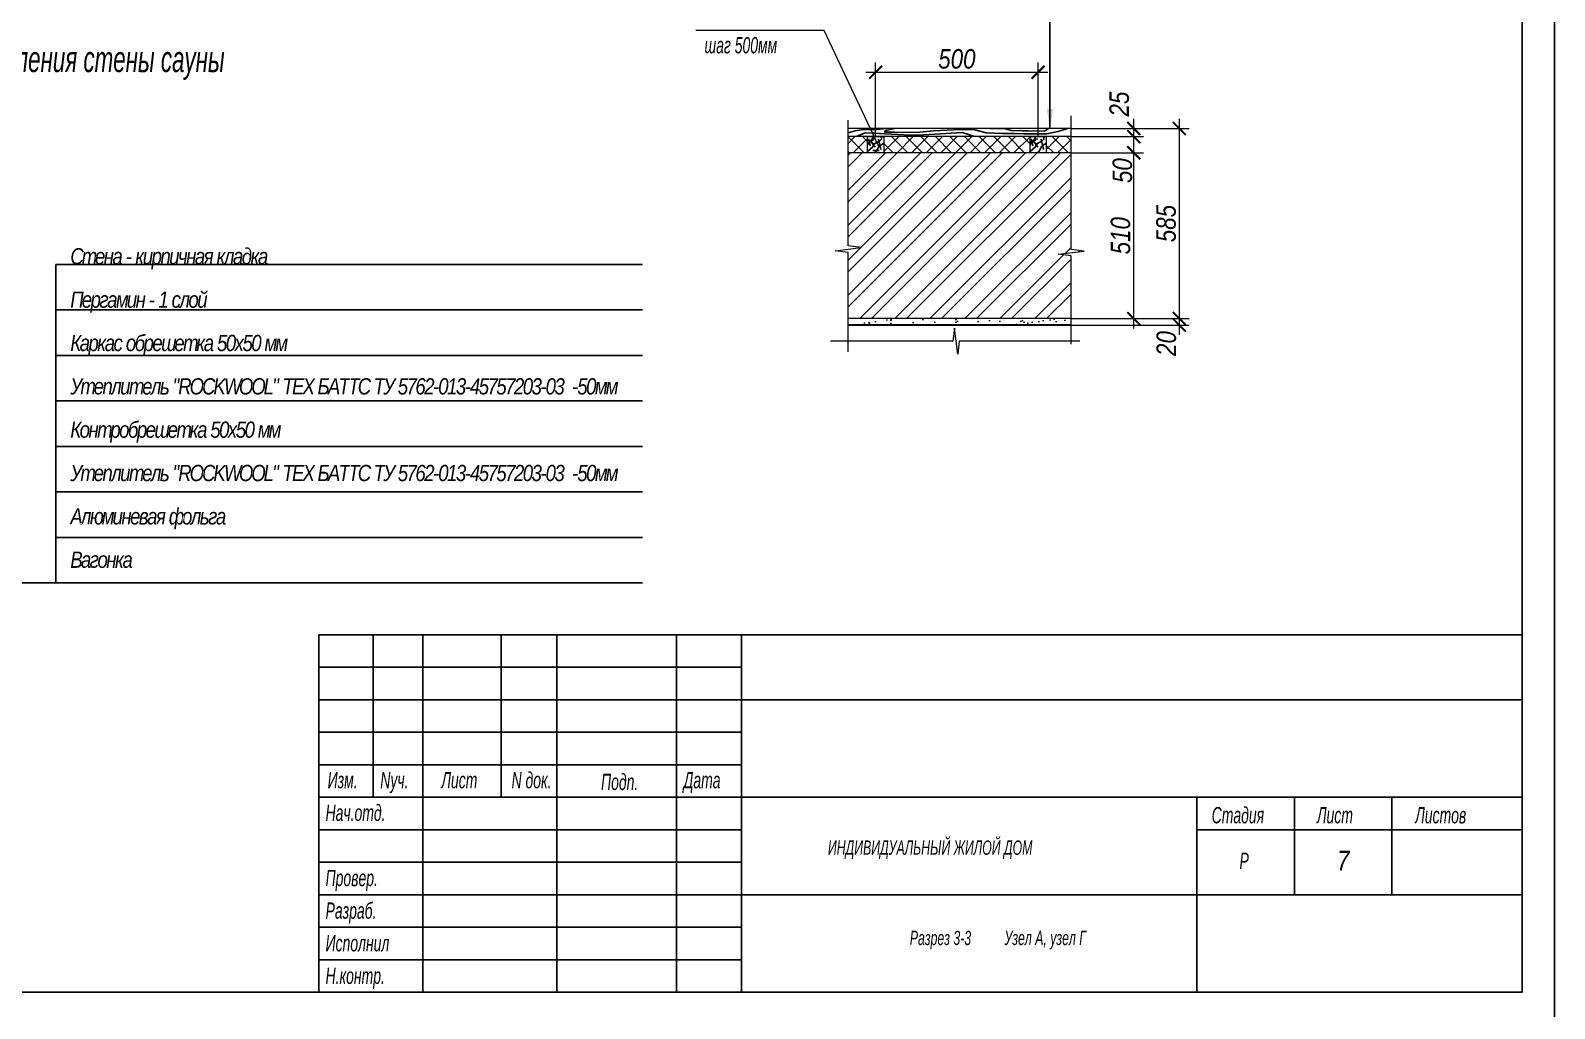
# Model space of a CAD drawing. Header units: millimetres. Extents: x 1582001 to 3303937, y 226471 to 491235.
# Drawn here: x 1894565 to 1918000, y 380605 to 395650 of the extents above; entities that cross this region are included whole.
import ezdxf
from ezdxf.enums import TextEntityAlignment as Align

# ---------------------------------------------------------------- set-up
doc = ezdxf.new("R2010")
doc.units = ezdxf.units.MM
doc.layers.get('Defpoints').update_dxf_attribs({"color": 255, "lineweight": 30})
for name, color, linetype, lineweight in [('Диафрагма', 1, 'Continuous', 30), ('Кирпич', 253, 'Continuous', 9), ('Размеры', 7, 'Continuous', 18), ('тонкие', 163, 'Continuous', 20), ('Штриховка', 252, 'Continuous', 15)]:
    doc.layers.add(name, color=color, linetype=linetype, lineweight=lineweight)
doc.layers.add('Т-Подписи', color=7, linetype='Continuous')
doc.layers.add('Формуляр', color=138, linetype='Continuous')
doc.styles.add('STYLE1', font='ARIALNI.TTF', dxfattribs={"height": 300})
doc.dimstyles.new('20', dxfattribs={"dimscale": 100, "dimtxt": 2.5, "dimasz": 2, "dimexe": 1.5, "dimexo": 0, "dimgap": 0.5, "dimtad": 1, "dimdec": 0, "dimlfac": 0.2, "dimzin": 0, "dimdsep": 46, "dimtxsty": 'STYLE1', "dimblk": 'ARCHTICK', "dimcen": -0.5, "dimdle": 1.5, "dimadec": 0, "dimazin": 0, "dimtm": 1e-09, "dimtfac": 1, "dimtdec": 0, "dimtix": 1, "dimtmove": 2, "dimatfit": 3, "dimldrblk": 'OPEN30', "dimfxl": 0, "dimtolj": 1, "dimtzin": 0, "dimlwd": 13, "dimlwe": 13, "dimarcsym": 0})

# ---------------------------------------------------------------- blocks, each defined once
blk = doc.blocks.new('_ArchTick')
at = {"color": 0, "linetype": 'ByBlock', "const_width": 0.15}
blk.add_lwpolyline([(-0.5, -0.5), (0.5, 0.5)], dxfattribs=at)
blk = doc.blocks.new('*D1006')
at = {"color": 0, "lineweight": 13, "ltscale": 100, "transparency": 16777216}
for p, q in [((1910566, 391218), (1912381, 391218)), ((1912231, 390968), (1912231, 391368)), ((1910566, 391118), (1912381, 391118))]:
    blk.add_line(p, q, dxfattribs=at)
at = {"layer": 'Defpoints', "color": 0, "lineweight": -3, "ltscale": 100, "transparency": 16777216}
for p in [(1910566, 391218), (1912231, 391218), (1910566, 391118)]:
    blk.add_point(p, dxfattribs=at)
at = {"color": 0, "lineweight": 13, "ltscale": 100, "transparency": 16777216, "xscale": 200, "yscale": 200, "zscale": 200}
for p, rotation in [((1912231, 391218), 90), ((1912231, 391118), 270)]:
    blk.add_blockref('_ArchTick', p, dxfattribs=dict(at, rotation=rotation))
at = {"color": 0, "ltscale": 100, "transparency": 16777216, "insert": (1912032, 390835), "char_height": 300, "attachment_point": 5, "rotation": 90, "style": 'STYLE1'}
blk.add_mtext('\\A1;20', dxfattribs=at)
blk = doc.blocks.new('_Open30')
at = {"color": 0, "linetype": 'ByBlock', "lineweight": -2}
for p, q in [((-1, 0.27), (0, 0)), ((0, 0), (-1, -0.27)), ((0, 0), (-1, 0))]:
    blk.add_line(p, q, dxfattribs=at)
blk = doc.blocks.new('*D1007')
at = {"color": 0, "lineweight": 13, "ltscale": 100, "transparency": 16777216}
for p, q in [((1910566, 393768), (1911681, 393768)), ((1911531, 391068), (1911531, 393918)), ((1910566, 391218), (1911681, 391218))]:
    blk.add_line(p, q, dxfattribs=at)
at = {"layer": 'Defpoints', "color": 0, "lineweight": -3, "ltscale": 100, "transparency": 16777216}
for p in [(1910566, 393768), (1911531, 393768), (1910566, 391218)]:
    blk.add_point(p, dxfattribs=at)
at = {"color": 0, "lineweight": 13, "ltscale": 100, "transparency": 16777216, "xscale": 200, "yscale": 200, "zscale": 200}
for p, rotation in [((1911531, 393768), 90), ((1911531, 391218), 270)]:
    blk.add_blockref('_ArchTick', p, dxfattribs=dict(at, rotation=rotation))
at = {"color": 0, "ltscale": 100, "transparency": 16777216, "insert": (1911328, 392493), "char_height": 300, "attachment_point": 5, "rotation": 90, "style": 'STYLE1'}
blk.add_mtext('\\A1;510', dxfattribs=at)
blk = doc.blocks.new('*D1008')
at = {"color": 0, "lineweight": 13, "ltscale": 100, "transparency": 16777216}
for p, q in [((1910566, 394018), (1911681, 394018)), ((1911531, 393618), (1911531, 394168)), ((1910566, 393768), (1911681, 393768))]:
    blk.add_line(p, q, dxfattribs=at)
at = {"layer": 'Defpoints', "color": 0, "lineweight": -3, "ltscale": 100, "transparency": 16777216}
for p in [(1910566, 394018), (1911531, 394018), (1910566, 393768)]:
    blk.add_point(p, dxfattribs=at)
at = {"color": 0, "lineweight": 13, "ltscale": 100, "transparency": 16777216, "xscale": 200, "yscale": 200, "zscale": 200}
for p, rotation in [((1911531, 394018), 90), ((1911531, 393768), 270)]:
    blk.add_blockref('_ArchTick', p, dxfattribs=dict(at, rotation=rotation))
at = {"color": 0, "ltscale": 100, "transparency": 16777216, "insert": (1911356, 393494), "char_height": 300, "attachment_point": 5, "rotation": 90, "style": 'STYLE1'}
blk.add_mtext('\\A1;50', dxfattribs=at)
blk = doc.blocks.new('*D1009')
at = {"color": 0, "lineweight": 13, "ltscale": 100, "transparency": 16777216}
for p, q in [((1911531, 393868), (1911531, 394293)), ((1910566, 394143), (1911681, 394143)), ((1910566, 394018), (1911681, 394018))]:
    blk.add_line(p, q, dxfattribs=at)
at = {"layer": 'Defpoints', "color": 0, "lineweight": -3, "ltscale": 100, "transparency": 16777216}
for p in [(1910566, 394143), (1910566, 394018), (1911531, 394143)]:
    blk.add_point(p, dxfattribs=at)
at = {"color": 0, "lineweight": 13, "ltscale": 100, "transparency": 16777216, "xscale": 200, "yscale": 200, "zscale": 200}
for p, rotation in [((1911531, 394143), 90), ((1911531, 394018), 270)]:
    blk.add_blockref('_ArchTick', p, dxfattribs=dict(at, rotation=rotation))
at = {"color": 0, "ltscale": 100, "transparency": 16777216, "insert": (1911308, 394518), "char_height": 300, "attachment_point": 5, "rotation": 90, "style": 'STYLE1'}
blk.add_mtext('\\A1;25', dxfattribs=at)
blk = doc.blocks.new('*D1005')
at = {"color": 0, "lineweight": 13, "ltscale": 100, "transparency": 16777216}
for p, q in [((1912231, 391068), (1912231, 394293)), ((1911183, 394143), (1912381, 394143)), ((1911183, 391218), (1912381, 391218))]:
    blk.add_line(p, q, dxfattribs=at)
at = {"layer": 'Defpoints', "color": 0, "lineweight": -3, "ltscale": 100, "transparency": 16777216}
for p in [(1911183, 394143), (1912231, 394143), (1911183, 391218)]:
    blk.add_point(p, dxfattribs=at)
at = {"color": 0, "lineweight": 13, "ltscale": 100, "transparency": 16777216, "xscale": 200, "yscale": 200, "zscale": 200}
for p, rotation in [((1912231, 394143), 90), ((1912231, 391218), 270)]:
    blk.add_blockref('_ArchTick', p, dxfattribs=dict(at, rotation=rotation))
at = {"color": 0, "ltscale": 100, "transparency": 16777216, "insert": (1912028, 392680), "char_height": 300, "attachment_point": 5, "rotation": 90, "style": 'STYLE1'}
blk.add_mtext('\\A1;585', dxfattribs=at)
blk = doc.blocks.new('*D1010')
at = {"color": 0, "lineweight": 13, "ltscale": 100, "transparency": 16777216}
for p, q in [((1907560, 394018), (1907560, 395159)), ((1910060, 394018), (1910060, 395159)), ((1907410, 395009), (1910210, 395009))]:
    blk.add_line(p, q, dxfattribs=at)
at = {"layer": 'Defpoints', "color": 0, "lineweight": -3, "ltscale": 100, "transparency": 16777216}
for p in [(1910060, 395009), (1907560, 394018), (1910060, 394018)]:
    blk.add_point(p, dxfattribs=at)
at = {"color": 0, "lineweight": 13, "ltscale": 100, "transparency": 16777216, "xscale": 200, "yscale": 200, "zscale": 200, "rotation": 180}
blk.add_blockref('_ArchTick', (1907560, 395009), dxfattribs=at)
at = {"color": 0, "lineweight": 13, "ltscale": 100, "transparency": 16777216, "xscale": 200, "yscale": 200, "zscale": 200}
blk.add_blockref('_ArchTick', (1910060, 395009), dxfattribs=at)
at = {"color": 0, "ltscale": 100, "transparency": 16777216, "insert": (1908810, 395212), "char_height": 300, "attachment_point": 5, "style": 'STYLE1'}
blk.add_mtext('\\A1;500', dxfattribs=at)

msp = doc.modelspace()

# ---------------------------------------------------------------- hatches: boundary and pattern name
msp.add_hatch(color=256).paths.add_polyline_path([(1910241.7, 394142.6), (1910191.5, 394442.6), (1910291.9, 394442.6)])
at = {"layer": 'Размеры', "ltscale": 100}
h = msp.add_hatch(dxfattribs=at)
h.set_pattern_fill('ANSI37', color=256, scale=50, style=0)
h.set_pattern_definition([(45, (1876205.12, 342325.97), (-112.2532, 112.2532), []), (135, (1876205.12, 342325.97), (-112.2532, -112.2532), [])])
h.paths.add_polyline_path([(1907435.4, 393767.6), (1907435.4, 394017.6), (1907136.5, 394017.6), (1907136.5, 393767.6)])
h.paths.add_polyline_path([(1909935.4, 393767.6), (1909935.4, 394017.6), (1907685.4, 394017.6), (1907685.4, 393767.6)])
h.paths.add_polyline_path([(1910185.4, 394017.6), (1910185.4, 393767.6), (1910566.2, 393767.6), (1910566.2, 394017.6)])
h = msp.add_hatch(dxfattribs=at)
h.set_pattern_fill('AR-SAND', color=256, scale=5, style=0)
h.set_pattern_definition([(37.5, (1876205.12, 342325.97), (-8.00016, 244.7066), [0, -193.04, 0, -215.9, 0, -206.375]), (7.5, (1876205.12, 342325.97), (224.7616, 358.4126), [0, -104.14, 0, -173.99, 0, -66.675]), (327.5, (1876048.9, 342325.97), (395.4962, 0.7186), [0, -63.5, 0, -228.6, 0, -298.45]), (317.5, (1876048.9, 342325.97), (381.7782, 111.4647), [0, -31.75, 0, -149.86, 0, -171.45])])
h.paths.add_polyline_path([(1907136.5, 391217.6), (1907136.5, 391117.6), (1910566.2, 391117.6), (1910566.2, 391217.6)])
at = {"layer": 'Штриховка', "ltscale": 100}
h = msp.add_hatch(dxfattribs=at)
h.set_pattern_fill('ANSI32', color=256, scale=40, style=0)
h.set_pattern_definition([(45, (1876205.12, 342325.97), (-269.4077, 269.4077), []), (45, (1876384.72, 342325.97), (-269.4077, 269.4077), [])])
h.paths.add_polyline_path([(1907136.5, 393767.6), (1907136.5, 392335.9), (1907336.5, 392310.9), (1906936.5, 392260.9), (1907136.5, 392235.9), (1907136.5, 391217.6), (1910566.2, 391217.6), (1910566.2, 392182.9), (1910366.2, 392207.9), (1910766.2, 392257.9), (1910566.2, 392282.9), (1910566.2, 393767.6)])

# ---------------------------------------------------------------- linework, layer by layer
for p, q in [((1910241.7, 394142.6), (1910241.7, 396350.7)), ((1894954.3, 387152.3), (1894954.3, 392052.3))]:
    msp.add_line(p, q)
for points in [[(1907136.5, 394073.3), (1907245.5, 394108.2), (1907371.5, 394128.3), (1907525.9, 394120.8), (1907728.1, 394142.6)], [(1907267.8, 394017.6), (1907402.1, 394077.6), (1907543.8, 394073.1), (1907696.8, 394059), (1908101.3, 394038), (1908302.3, 394047), (1908889.6, 394083), (1909085.9, 394017.6)], [(1907516.2, 394017.6), (1907516.2, 393956.5), (1907516.2, 393987), (1907483.3, 393942.5), (1907454.2, 393922.3), (1907435.4, 393892.6)], [(1907435.4, 393790.7), (1907475.7, 393824.8), (1907518.8, 393861.6), (1907537.8, 393908.4), (1907623.9, 393951.4), (1907649.2, 393978), (1907649.2, 394017.6)], [(1907449.1, 393981.8), (1907477, 393874.2)], [(1907471.9, 393967.9), (1907555.5, 393855.2)], [(1907499.8, 393989.4), (1907555.5, 393980.5)], [(1907642.9, 393821.1), (1907604.9, 393979.2)], [(1907852.7, 394142.6), (1907720.6, 394113.2), (1907729.2, 394115.1), (1907720.6, 394113.2), (1907703.2, 394104.4), (1907703.9, 394094), (1907703.9, 394085.6), (1907729.2, 394087.5), (1907858.6, 394088.2), (1908189.8, 394081.6), (1908449.9, 394108.4), (1908869.4, 394126.2), (1909088.6, 394120.4), (1909262, 394077.8), (1909388.2, 394070.5), (1909510, 394063.2), (1909693.3, 394067.6), (1909838.5, 394060.2), (1910192.7, 394058.8), (1910368.7, 394094), (1910509.6, 394142.6)], [(1909311.8, 394142.6), (1909533.3, 394142.6), (1909650.7, 394113.1), (1909826.7, 394104.3), (1909908.9, 394108.7), (1910159.7, 394099.9), (1910221.3, 394142.6)], [(1910016.2, 394017.6), (1910016.2, 393956.5), (1910016.2, 393987), (1909983.3, 393942.5), (1909954.2, 393922.3), (1909935.4, 393892.6)], [(1909935.4, 393790.7), (1909975.7, 393824.8), (1910018.8, 393861.6), (1910037.8, 393908.4), (1910123.9, 393951.4), (1910149.2, 393978), (1910149.2, 394017.6)], [(1909949.1, 393981.8), (1909977, 393874.2)], [(1909971.9, 393967.9), (1910055.5, 393855.2)], [(1909999.8, 393989.4), (1910055.5, 393980.5)], [(1910142.9, 393821.1), (1910104.9, 393979.2)], [(1907616.3, 393805.9), (1907518.8, 393802.1)], [(1907685.4, 393916), (1907610, 393864.1), (1907570.7, 393781.8), (1907539, 393767.6)], [(1910185.4, 393916), (1910110, 393864.1), (1910070.7, 393781.8), (1910039, 393767.6)], [(1894954.3, 392052.3), (1895104.9, 392052.3), (1903978.2, 392052.3)], [(1894954.3, 391352.3), (1895104.9, 391352.3), (1903978.2, 391352.3)], [(1894954.3, 390652.3), (1895104.9, 390652.3), (1903978.2, 390652.3)], [(1894954.3, 389952.3), (1895104.9, 389952.3), (1903978.2, 389952.3)], [(1894954.3, 389952.3), (1895104.9, 389952.3), (1903978.2, 389952.3)], [(1894954.3, 389252.3), (1895104.9, 389252.3), (1903978.2, 389252.3)], [(1894954.3, 388552.3), (1895104.9, 388552.3), (1903978.2, 388552.3)], [(1894954.3, 387852.3), (1895104.9, 387852.3), (1903978.2, 387852.3)], [(1892991.4, 387152.3), (1895104.9, 387152.3), (1903978.2, 387152.3)]]:
    msp.add_lwpolyline(points)
at = {"layer": 'Диафрагма', "color": 1, "linetype": 'Continuous', "ltscale": 100}
msp.add_line((1910566.2, 391117.6), (1907136.5, 391117.6), dxfattribs=at)
at = {"layer": 'Кирпич', "ltscale": 100}
for p, q in [((1910566.2, 394142.6), (1907136.5, 394142.6)), ((1910566.2, 394017.6), (1907136.5, 394017.6)), ((1910566.2, 393767.6), (1907136.5, 393767.6)), ((1910566.2, 391217.6), (1907136.5, 391217.6))]:
    msp.add_line(p, q, dxfattribs=at)
for points in [[(1907435.4, 393767.6), (1907435.4, 394017.6), (1907685.4, 394017.6), (1907685.4, 393767.6), (1907435.4, 393767.6)], [(1909935.4, 393767.6), (1909935.4, 394017.6), (1910185.4, 394017.6), (1910185.4, 393767.6), (1909935.4, 393767.6)]]:
    msp.add_lwpolyline(points, dxfattribs=at)
at = {"layer": 'Размеры', "ltscale": 100}
msp.add_lwpolyline([(1907610, 393864.1), (1906768, 395650.2), (1904793.7, 395650.2)], dxfattribs=at)
at = {"layer": 'тонкие', "linetype": 'Continuous', "ltscale": 100}
for p, q in [((1907136.5, 392335.9), (1907136.5, 394271.1)), ((1910566.2, 392282.9), (1910566.2, 394336.5)), ((1907336.5, 392310.9), (1907136.5, 392335.9)), ((1906936.5, 392260.9), (1907336.5, 392310.9)), ((1907136.5, 392235.9), (1906936.5, 392260.9)), ((1907136.5, 390706.6), (1907136.5, 392235.9)), ((1910366.2, 392207.9), (1910766.2, 392257.9)), ((1910566.2, 392182.9), (1910366.2, 392207.9)), ((1910766.2, 392257.9), (1910566.2, 392282.9)), ((1910566.2, 390823.9), (1910566.2, 392182.9)), ((1908772.6, 391069.7), (1908747.6, 390869.7)), ((1908822.6, 390669.7), (1908772.6, 391069.7)), ((1908747.6, 390869.7), (1906868.2, 390869.7)), ((1908847.6, 390869.7), (1908822.6, 390669.7)), ((1910700.4, 390869.7), (1908847.6, 390869.7))]:
    msp.add_line(p, q, dxfattribs=at)
at = {"layer": 'Формуляр', "color": 0}
for p, q in [((1899000.3, 386354.9), (1899000.3, 380854.9)), ((1899000.3, 386354.9), (1917500.3, 386354.9)), ((1899832.1, 386354.9), (1899832.1, 383854.9)), ((1900600.3, 386354.9), (1900600.3, 380854.9)), ((1901800.3, 386354.9), (1901800.3, 383854.9)), ((1902658.6, 386354.9), (1902658.6, 380854.9)), ((1904500.3, 386354.9), (1904500.3, 380854.9)), ((1905500.3, 386354.9), (1905500.3, 380854.9)), ((1899000.3, 385854.9), (1905500.3, 385854.9)), ((1899000.3, 385354.9), (1917500.3, 385354.9)), ((1899000.3, 384854.9), (1905500.3, 384854.9)), ((1899000.3, 384354.9), (1905500.3, 384354.9)), ((1899000.3, 383854.9), (1917500.3, 383854.9)), ((1912500.3, 383854.9), (1912500.3, 380854.9)), ((1914000.3, 383854.9), (1914000.3, 382354.9)), ((1915500.3, 383854.9), (1915500.3, 382354.9)), ((1899000.3, 383354.9), (1905500.3, 383354.9)), ((1912500.3, 383354.9), (1917500.3, 383354.9)), ((1899000.3, 382854.9), (1905500.3, 382854.9)), ((1899000.3, 382354.9), (1905500.3, 382354.9)), ((1905500.3, 382354.9), (1917500.3, 382354.9)), ((1899000.3, 381854.9), (1905500.3, 381854.9)), ((1899000.3, 381354.9), (1905500.3, 381354.9))]:
    msp.add_line(p, q, dxfattribs=at)
at = {"layer": 'Формуляр'}
msp.add_lwpolyline([(1876000.3, 410054.8), (1918000.3, 410054.8), (1918000.3, 380354.9), (1876000.3, 380354.9)], close=True, dxfattribs=at)
at = {"layer": 'Формуляр', "color": 0}
msp.add_lwpolyline([(1878000.3, 380854.9), (1878000.3, 409544.8), (1917500.3, 409544.8), (1917500.3, 380854.9)], close=True, dxfattribs=at)

# ---------------------------------------------------------------- texts
at = {"ltscale": 2, "style": 'STYLE1', "width": 0.75}
msp.add_text('Деталь утепления стены сауны', height=400, dxfattribs=at).set_placement((1894832.1, 395210.1), align=Align.MIDDLE_CENTER)
at = {"style": 'STYLE1', "width": 0.75}
msp.add_text('шаг 500мм', height=250, dxfattribs=at).set_placement((1904930.3, 395298.7))
at = {"insert": (1895177.3, 387380.5), "char_height": 250, "attachment_point": 7, "line_spacing_factor": 1.6, "style": 'STYLE1'}
msp.add_mtext('{\\T0.8;Стена - кирпичная кладка\\PПергамин - 1 слой\\PКаркас обрешетка 50х50 мм\\PУтеплитель "ROCKWOOL" ТЕХ БАТТС ТУ 5762-013-45757203-03  -50мм\\PКонтробрешетка 50х50 мм\\PУтеплитель "ROCKWOOL" ТЕХ БАТТС ТУ 5762-013-45757203-03  -50мм\\PАлюминевая фольга\\PВагонка}', dxfattribs=at)
at = {"layer": 'Т-Подписи', "color": 0, "ltscale": 2, "insert": (1914752.3, 383032.5), "char_height": 300, "width": 1500, "attachment_point": 2, "style": 'STYLE1'}
msp.add_mtext('7', dxfattribs=at)
at = {"layer": 'Формуляр', "color": 0, "style": 'STYLE1', "width": 0.75}
for s, height, p in [('Изм.', 250, (1899134.4, 383992.9)), ('Nуч.', 250, (1899943.9, 383992.9)), ('Лист', 250, (1900883.4, 383992.9)), ('N док.', 250, (1901962.7, 383992.9)), ('Подп.', 250, (1903338.8, 383966)), ('Дата', 250, (1904606.9, 383992.9)), ('Нач.отд.', 250, (1899102.5, 383491.3)), ('Стадия', 250, (1912728.6, 383454.1)), ('Лист', 250, (1914347.5, 383454.1)), ('Листов', 250, (1915858.5, 383454.1)), ('ИНДИВИДУАЛЬНЫЙ ЖИЛОЙ ДОМ', 220, (1906827.4, 382969.9)), ('Р', 250, (1913156.3, 382752.1)), ('Провер.', 250, (1899102.5, 382488)), ('Разраб.', 250, (1899102.5, 381986.3)), ('Разрез 3-3', 220, (1908086.7, 381581.4)), ('Узел А, узел Г', 220, (1909541.7, 381581.4)), ('Исполнил', 250, (1899102.5, 381484.7)), ('Н.контр.', 250, (1899102.5, 380983))]:
    msp.add_text(s, height=height, dxfattribs=at).set_placement(p)

# ---------------------------------------------------------------- dimensions: what is measured, and where the dimension line sits
at = {"ltscale": 100}
dim = msp.add_linear_dim(base=(1910060.4, 395008.6), p1=(1907560.4, 394017.6), p2=(1910060.4, 394017.6), dimstyle='20', override={"dimscale": 100}, dxfattribs=at)
dim.commit()
dim.dimension.update_dxf_attribs({"geometry": '*D1010', "text_midpoint": (1908810.4, 395211.8)})
for base, p1, p2, picture, middle in [((1911531.4, 394142.6), (1910566.2, 394017.6), (1910566.2, 394142.6), '*D1009', (1911308, 394517.8)), ((1911531.4, 394017.6), (1910566.2, 393767.6), (1910566.2, 394017.6), '*D1008', (1911356.4, 393494.5)), ((1912231.4, 391217.6), (1910566.2, 391117.6), (1910566.2, 391217.6), '*D1006', (1912032.4, 390834.5))]:
    dim = msp.add_linear_dim(base=base, p1=p1, p2=p2, angle=90, dimstyle='20', override={"dimscale": 100}, dxfattribs=at)
    dim.commit()
    dim.dimension.update_dxf_attribs({"geometry": picture, "text_midpoint": middle, "dimtype": 160})
dim = msp.add_aligned_dim(p1=(1911182.5, 391217.6), p2=(1911182.5, 394142.6), distance=-1048.8, dimstyle='20', override={"dimscale": 100}, dxfattribs=at)
dim.commit()
dim.dimension.update_dxf_attribs({"geometry": '*D1005', "text_midpoint": (1912028.2, 392680.1)})
dim = msp.add_linear_dim(base=(1911531.4, 393767.6), p1=(1910566.2, 391217.6), p2=(1910566.2, 393767.6), angle=90, dimstyle='20', override={"dimscale": 100}, dxfattribs=at)
dim.commit()
dim.dimension.update_dxf_attribs({"geometry": '*D1007', "text_midpoint": (1911328.2, 392492.6)})

doc.saveas('drawing.dxf')
